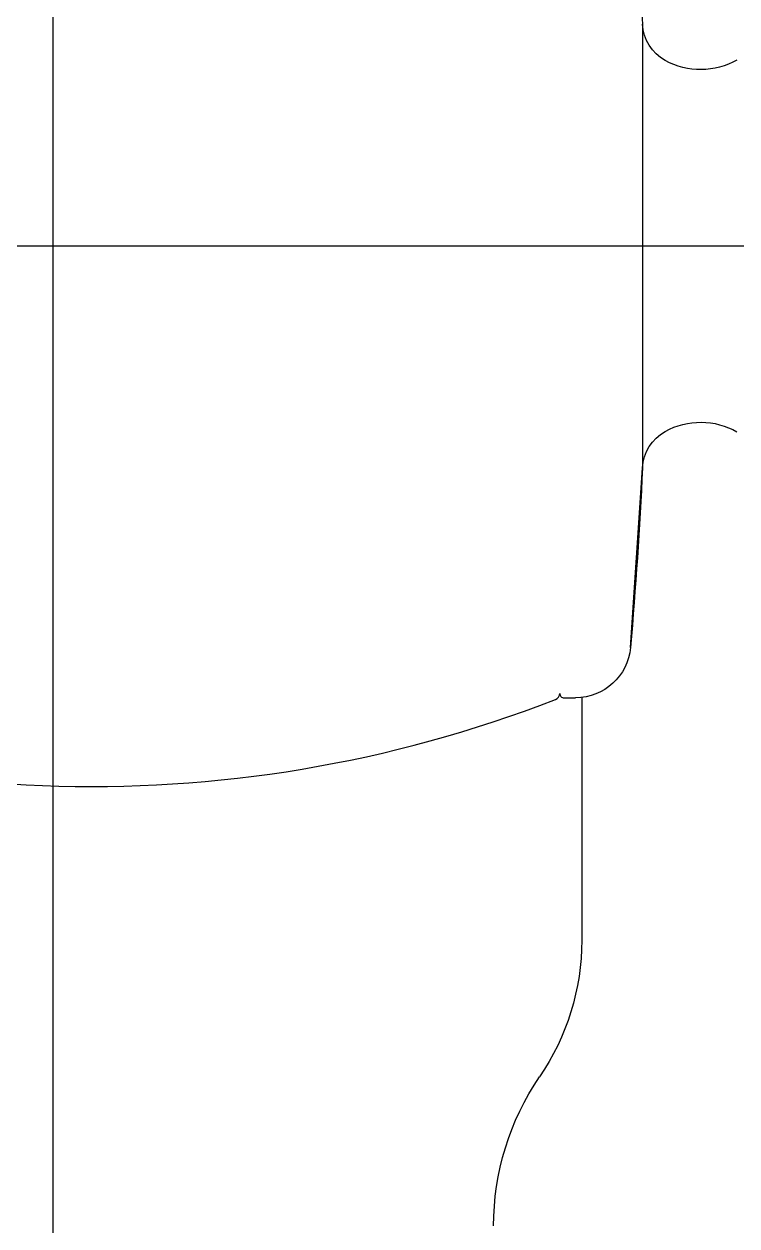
# Model space of a CAD drawing. Header units: millimetres. Extents: x 0 to 3800, y -67 to 2530.
# Drawn here: x 2341.5 to 2374.7, y 908.5 to 964.5 of the extents above; entities that cross this region are included whole.
import ezdxf
from ezdxf.lldxf.tags import DXFTag

# ---------------------------------------------------------------- set-up
doc = ezdxf.new("R2010")
doc.units = ezdxf.units.MM
doc.layers.add('내부선 및 부속', color=4, linetype='Continuous')
doc.layers.add('중심선', color=1, linetype='DASHED')
tags = doc.linetypes.add('DASHDOT', pattern=[70, 31, -13, 13, -13]).pattern_tags.tags
tags[10:11] = [DXFTag(74, 4), DXFTag(75, 0), DXFTag(340, '0'), DXFTag(46, 0.0), DXFTag(50, 0.0), DXFTag(44, 0.0), DXFTag(45, 0.0)]
tags[8:9] = [DXFTag(74, 4), DXFTag(75, 0), DXFTag(340, '0'), DXFTag(46, 0.0), DXFTag(50, 0.0), DXFTag(44, 0.0), DXFTag(45, 0.0)]
tags[6:7] = [DXFTag(74, 4), DXFTag(75, 0), DXFTag(340, '0'), DXFTag(46, 0.0), DXFTag(50, 0.0), DXFTag(44, 0.0), DXFTag(45, 0.0)]
tags[4:5] = [DXFTag(74, 4), DXFTag(75, 0), DXFTag(340, '0'), DXFTag(46, 0.0), DXFTag(50, 0.0), DXFTag(44, 0.0), DXFTag(45, 0.0)]
tags = doc.linetypes.add('DASHED', pattern=[25.72, 12.86, -12.86]).pattern_tags.tags
tags[6:7] = [DXFTag(74, 4), DXFTag(75, 0), DXFTag(340, '0'), DXFTag(46, 0.0), DXFTag(50, 0.0), DXFTag(44, 0.0), DXFTag(45, 0.0)]
tags[4:5] = [DXFTag(74, 4), DXFTag(75, 0), DXFTag(340, '0'), DXFTag(46, 0.0), DXFTag(50, 0.0), DXFTag(44, 0.0), DXFTag(45, 0.0)]

msp = doc.modelspace()

# ---------------------------------------------------------------- linework, layer by layer
at = {"layer": '내부선 및 부속', "linetype": 'Continuous'}
for p, q in [((2369.708, 972.836), (2370.271, 964.471)), ((2370.271, 964.471), (2370.271, 943.801)), ((2369.708, 935.436), (2370.271, 943.801)), ((2366.617, 933.092), (2367.151, 933.092)), ((2367.438, 933.108), (2367.438, 921.8))]:
    msp.add_line(p, q, dxfattribs=at)
at = {"layer": '내부선 및 부속', "linetype": 'Continuous', "flags": 128}
for points in [[(2371.331, 962.771, -0.26058), (2370.271, 964.471)], [(2374.671, 962.795, -0.260899), (2371.331, 962.771)], [(2370.271, 943.801, -0.26058), (2371.331, 945.501)], [(2371.331, 945.501, -0.260899), (2374.671, 945.478)], [(2370.271, 943.801, -0.009694), (2369.708, 935.436)], [(2369.708, 935.436, -0.389073), (2367.151, 933.092)], [(2367.438, 921.8, -0.150798), (2365.474, 915.436)], [(2363.332, 908.494, -0.150795), (2365.474, 915.436)]]:
    msp.add_lwpolyline(points, format="xyb", dxfattribs=at)
at = {"layer": '내부선 및 부속', "linetype": 'Continuous'}
for centre, radius, start, end in [((2344.598, 988.587), 59.628, 244.36136, 291.25601), ((2366.104, 933.302), 0.308, 291.256, 359.4489), ((2366.617, 933.297), 0.205, 179.4489, 270)]:
    msp.add_arc(centre, radius, start, end, dxfattribs=at)
at = {"layer": '중심선', "linetype": 'DASHDOT'}
for p, q in [((2342.801, 1114.625), (2342.801, 659.136)), ((2172.27, 954.136), (2409.89, 954.136))]:
    msp.add_line(p, q, dxfattribs=at)

doc.saveas('drawing.dxf')
